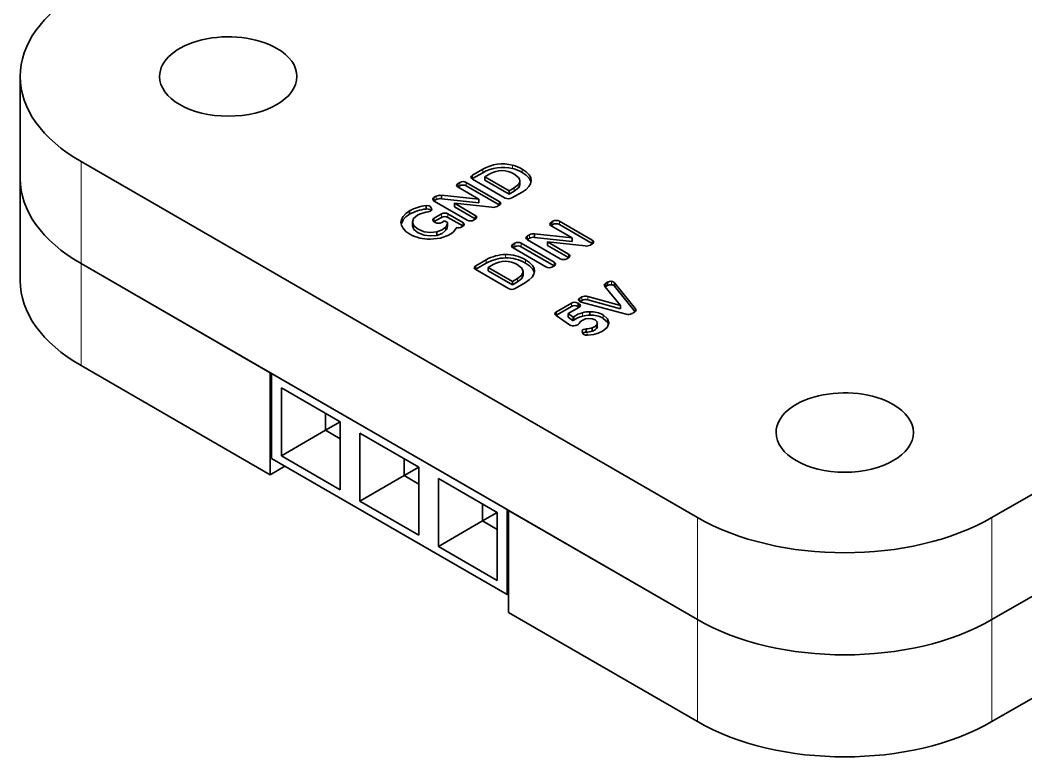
# Model space of a CAD drawing. Extents: x 276 to 1434, y 180 to 714.
# Drawn here: x 827.91 to 852.07, y 554.28 to 571.97 of the extents above; entities that cross this region are included whole.
import ezdxf

# ---------------------------------------------------------------- set-up
doc = ezdxf.new("R2010")
doc.units = 0

msp = doc.modelspace()

# ---------------------------------------------------------------- linework, layer by layer
at = {"color": 7, "lineweight": 35}
for p, q in [((1052.332, 676.121), (851.253, 560.028)), ((1052.332, 673.672), (851.253, 557.578)), ((1052.332, 673.672), (851.253, 557.578)), ((1052.332, 671.222), (851.253, 555.129))]:
    msp.add_line(p, q, dxfattribs=at)
at = {"color": 7, "lineweight": 35, "ltscale": 0.061237}
msp.add_line((827.911, 568.168), (827.911, 570.617), dxfattribs=at)
at = {"color": 7, "lineweight": 35, "ltscale": 0.427423}
msp.add_line((829.375, 568.576), (844.182, 560.028), dxfattribs=at)
at = {"color": 7, "lineweight": 13, "ltscale": 0.061237}
for p, q in [((829.375, 566.127), (829.375, 568.576)), ((829.375, 566.127), (829.375, 563.677)), ((844.182, 557.578), (844.182, 555.129)), ((851.253, 557.578), (851.253, 555.129))]:
    msp.add_line(p, q, dxfattribs=at)
at = {"color": 7, "lineweight": 13, "ltscale": 0.002042}
for p, q in [((839.741, 568.487), (839.741, 568.406)), ((838.775, 568.245), (838.775, 568.164)), ((839.022, 568.388), (839.022, 568.307)), ((838.432, 568.048), (838.432, 567.966)), ((838.471, 568.071), (838.471, 567.989)), ((838.628, 568.07), (838.628, 567.989)), ((837.857, 567.716), (837.857, 567.634)), ((837.904, 567.743), (837.904, 567.661)), ((839.778, 567.943), (839.778, 567.861)), ((839.417, 567.615), (839.417, 567.533)), ((838.031, 567.316), (838.031, 567.234)), ((838.187, 567.316), (838.187, 567.235)), ((838.843, 567.283), (838.843, 567.201)), ((838.131, 566.998), (838.131, 566.916)), ((838.544, 567.11), (838.544, 567.029)), ((840.096, 566.788), (840.096, 566.706)), ((840.143, 566.815), (840.143, 566.733)), ((839.753, 566.59), (839.753, 566.508)), ((839.948, 566.613), (839.948, 566.531)), ((841.655, 566.687), (841.655, 566.605)), ((839.572, 566.343), (839.572, 566.261)), ((839.102, 566.214), (839.102, 566.132)), ((840.052, 566.218), (840.052, 566.137)), ((840.738, 566.157), (840.738, 566.075)), ((839.857, 565.768), (839.857, 565.686)), ((841.978, 565.654), (841.978, 565.573)), ((842.116, 565.7), (842.116, 565.618)), ((841.358, 565.296), (841.358, 565.215)), ((841.544, 565.337), (841.544, 565.255)), ((841.152, 565.177), (841.152, 565.095)), ((841.308, 565.177), (841.308, 565.095))]:
    msp.add_line(p, q, dxfattribs=at)
at = {"color": 7, "lineweight": 35, "ltscale": 0.007145}
for p, q in [((839.022, 568.388), (838.775, 568.245)), ((839.022, 568.307), (838.775, 568.164)), ((839.72, 567.7), (839.968, 567.843))]:
    msp.add_line(p, q, dxfattribs=at)
at = {"color": 7, "lineweight": 35, "ltscale": 0.003519}
msp.add_line((839.073, 568.209), (839.195, 568.279), dxfattribs=at)
at = {"color": 7, "lineweight": 35, "ltscale": 0.016837}
for p, q in [((839.656, 567.872), (839.073, 568.209)), ((839.656, 567.791), (839.073, 568.127))]:
    msp.add_line(p, q, dxfattribs=at)
at = {"color": 7, "lineweight": 35, "ltscale": 0.002042}
for p, q in [((839.073, 568.209), (839.073, 568.127)), ((838.029, 567.764), (838.029, 567.683)), ((839.656, 567.872), (839.656, 567.791)), ((838.342, 567.572), (838.342, 567.49)), ((838.933, 567.668), (838.933, 567.586)), ((837.265, 567.391), (837.265, 567.309)), ((837.334, 567.123), (837.334, 567.041)), ((838.175, 567.102), (838.175, 567.021)), ((837.919, 566.885), (837.919, 566.803)), ((840.267, 566.836), (840.267, 566.755)), ((840.579, 566.644), (840.579, 566.563)), ((841.172, 566.74), (841.172, 566.658)), ((839.152, 566.035), (839.152, 565.953)), ((839.993, 565.932), (839.993, 565.851)), ((839.736, 565.698), (839.736, 565.616)), ((842.023, 565.68), (842.023, 565.599)), ((842.189, 565.664), (842.189, 565.583)), ((842.329, 565.119), (842.329, 565.038)), ((841.074, 564.923), (841.074, 564.841)), ((841.195, 564.835), (841.195, 564.754)), ((841.208, 564.847), (841.208, 564.765)), ((841.655, 564.584), (841.655, 564.502)), ((841.775, 564.699), (841.775, 564.618))]:
    msp.add_line(p, q, dxfattribs=at)
at = {"color": 7, "lineweight": 13, "ltscale": 0.00204}
for p, q in [((839.973, 568.393), (839.973, 568.311)), ((837.86, 567.217), (837.86, 567.136)), ((840.671, 567.12), (840.671, 567.038)), ((840.71, 567.142), (840.71, 567.061)), ((840.866, 567.142), (840.866, 567.061)), ((839.792, 566.612), (839.792, 566.531)), ((841.081, 566.355), (841.081, 566.273)), ((838.854, 566.071), (838.854, 565.989)), ((841.405, 565.323), (841.405, 565.242)), ((841.333, 565.163), (841.333, 565.081)), ((840.792, 564.969), (840.792, 564.887)), ((841.419, 564.947), (841.419, 564.865)), ((841.918, 564.892), (841.918, 564.81))]:
    msp.add_line(p, q, dxfattribs=at)
at = {"color": 7, "lineweight": 35, "ltscale": 0.061238}
for p, q in [((827.911, 565.718), (827.911, 568.168)), ((833.915, 561.056), (833.915, 563.506)), ((839.642, 557.75), (839.642, 560.199))]:
    msp.add_line(p, q, dxfattribs=at)
at = {"color": 7, "lineweight": 35, "ltscale": 0.001136}
for p, q in [((838.471, 568.071), (838.432, 568.048)), ((838.471, 567.989), (838.432, 567.966)), ((838.803, 567.17), (838.842, 567.193)), ((841.041, 566.242), (841.08, 566.265))]:
    msp.add_line(p, q, dxfattribs=at)
at = {"color": 7, "lineweight": 35, "ltscale": 0.014469}
for p, q in [((838.432, 567.957), (838.933, 567.668)), ((841.081, 566.273), (840.579, 566.563))]:
    msp.add_line(p, q, dxfattribs=at)
at = {"color": 7, "lineweight": 35, "ltscale": 0.022784}
for p, q in [((839.417, 567.615), (838.628, 568.07)), ((839.417, 567.533), (838.628, 567.989)), ((839.753, 566.5), (840.542, 566.044))]:
    msp.add_line(p, q, dxfattribs=at)
at = {"color": 7, "lineweight": 35, "ltscale": 0.022785}
for p, q in [((838.775, 568.155), (839.564, 567.699)), ((840.738, 566.157), (839.948, 566.613)), ((840.738, 566.075), (839.948, 566.531)), ((838.854, 565.981), (839.643, 565.525))]:
    msp.add_line(p, q, dxfattribs=at)
at = {"color": 7, "lineweight": 35, "ltscale": 0.00204}
for p, q in [((839.914, 568.108), (839.914, 568.026)), ((837.662, 567.518), (837.662, 567.436)), ((841.597, 564.969), (841.597, 564.887)), ((841.755, 564.648), (841.755, 564.567)), ((841.508, 564.561), (841.508, 564.48))]:
    msp.add_line(p, q, dxfattribs=at)
at = {"color": 7, "lineweight": 35, "ltscale": 0.001355}
for p, q in [((837.904, 567.743), (837.857, 567.716)), ((837.904, 567.661), (837.857, 567.634)), ((841.405, 565.242), (841.358, 565.215))]:
    msp.add_line(p, q, dxfattribs=at)
at = {"color": 7, "lineweight": 35, "ltscale": 0.02274}
for p, q in [((838.933, 567.668), (838.029, 567.764)), ((838.933, 567.586), (838.029, 567.683))]:
    msp.add_line(p, q, dxfattribs=at)
at = {"color": 7, "lineweight": 35, "ltscale": 0.00352}
for p, q in [((839.778, 567.943), (839.656, 567.872)), ((839.778, 567.861), (839.656, 567.791))]:
    msp.add_line(p, q, dxfattribs=at)
at = {"color": 7, "lineweight": 35, "ltscale": 0.022792}
msp.add_line((837.857, 567.626), (838.647, 567.17), dxfattribs=at)
at = {"color": 7, "lineweight": 35, "ltscale": 0.022634}
msp.add_line((838.342, 567.572), (839.242, 567.478), dxfattribs=at)
at = {"color": 7, "lineweight": 35, "ltscale": 0.014448}
for p, q in [((838.843, 567.283), (838.342, 567.572)), ((838.843, 567.201), (838.342, 567.49))]:
    msp.add_line(p, q, dxfattribs=at)
at = {"color": 7, "lineweight": 35, "ltscale": 0.001354}
for p, q in [((839.37, 567.498), (839.417, 567.525)), ((840.143, 566.815), (840.096, 566.788)), ((840.143, 566.733), (840.096, 566.706)), ((841.608, 566.57), (841.655, 566.597)), ((841.405, 565.323), (841.358, 565.296))]:
    msp.add_line(p, q, dxfattribs=at)
at = {"color": 7, "lineweight": 35, "ltscale": 0.001398}
msp.add_line((837.657, 567.358), (837.712, 567.367), dxfattribs=at)
at = {"color": 7, "lineweight": 35, "ltscale": 0.000656234}
msp.add_line((837.794, 567.441), (837.786, 567.466), dxfattribs=at)
at = {"color": 7, "lineweight": 13, "ltscale": 0.001669}
msp.add_line((837.786, 567.466), (837.786, 567.399), dxfattribs=at)
at = {"color": 7, "lineweight": 35, "ltscale": 0.000382156}
msp.add_line((837.797, 567.426), (837.794, 567.441), dxfattribs=at)
at = {"color": 7, "lineweight": 35, "ltscale": 0.00072937}
msp.add_line((837.794, 567.441), (837.794, 567.412), dxfattribs=at)
at = {"color": 7, "lineweight": 35, "ltscale": 0.004941}
msp.add_line((838.031, 567.316), (837.86, 567.217), dxfattribs=at)
at = {"color": 7, "lineweight": 35, "ltscale": 0.00494}
msp.add_line((838.031, 567.234), (837.86, 567.136), dxfattribs=at)
at = {"color": 7, "lineweight": 35, "ltscale": 0.010297}
for p, q in [((838.544, 567.11), (838.187, 567.316)), ((838.544, 567.029), (838.187, 567.235))]:
    msp.add_line(p, q, dxfattribs=at)
at = {"color": 7, "lineweight": 35, "ltscale": 0.000720527}
for p, q in [((837.859, 567.127), (837.884, 567.113)), ((841.333, 565.081), (841.308, 565.095))]:
    msp.add_line(p, q, dxfattribs=at)
at = {"color": 7, "lineweight": 35, "ltscale": 0.001831}
msp.add_line((838.041, 567.113), (838.104, 567.15), dxfattribs=at)
at = {"color": 7, "lineweight": 35, "ltscale": 0.002036}
msp.add_line((838.104, 567.15), (838.175, 567.109), dxfattribs=at)
at = {"color": 7, "lineweight": 35, "ltscale": 0.000160246}
msp.add_line((838.175, 567.109), (838.175, 567.102), dxfattribs=at)
at = {"color": 7, "lineweight": 35, "ltscale": 0.000380079}
msp.add_line((838.385, 566.98), (838.391, 566.994), dxfattribs=at)
at = {"color": 7, "lineweight": 35, "ltscale": 0.000660339}
msp.add_line((838.52, 567.007), (838.543, 567.02), dxfattribs=at)
at = {"color": 7, "lineweight": 35, "ltscale": 0.000210427}
msp.add_line((840.671, 567.038), (840.663, 567.034), dxfattribs=at)
at = {"color": 7, "lineweight": 35, "ltscale": 0.0145}
msp.add_line((840.67, 567.03), (841.172, 566.74), dxfattribs=at)
at = {"color": 7, "lineweight": 35, "ltscale": 0.001138}
for p, q in [((840.71, 567.142), (840.671, 567.12)), ((840.71, 567.061), (840.671, 567.038))]:
    msp.add_line(p, q, dxfattribs=at)
at = {"color": 7, "lineweight": 35, "ltscale": 0.02278}
for p, q in [((841.655, 566.687), (840.866, 567.142)), ((841.655, 566.605), (840.866, 567.061))]:
    msp.add_line(p, q, dxfattribs=at)
at = {"color": 7, "lineweight": 35, "ltscale": 0.022764}
for p, q in [((841.172, 566.74), (840.267, 566.836)), ((841.172, 566.658), (840.267, 566.755))]:
    msp.add_line(p, q, dxfattribs=at)
at = {"color": 7, "lineweight": 35, "ltscale": 0.000209624}
msp.add_line((839.753, 566.508), (839.746, 566.504), dxfattribs=at)
at = {"color": 7, "lineweight": 35, "ltscale": 0.001122}
msp.add_line((839.792, 566.612), (839.753, 566.59), dxfattribs=at)
at = {"color": 7, "lineweight": 35, "ltscale": 0.001123}
for p, q in [((839.792, 566.531), (839.753, 566.508)), ((840.698, 566.044), (840.737, 566.067))]:
    msp.add_line(p, q, dxfattribs=at)
at = {"color": 7, "lineweight": 35, "ltscale": 0.022791}
msp.add_line((840.096, 566.698), (840.885, 566.242), dxfattribs=at)
at = {"color": 7, "lineweight": 35, "ltscale": 0.022627}
msp.add_line((840.579, 566.644), (841.48, 566.55), dxfattribs=at)
at = {"color": 7, "lineweight": 35, "ltscale": 0.01447}
msp.add_line((841.081, 566.355), (840.579, 566.644), dxfattribs=at)
at = {"color": 7, "lineweight": 35, "ltscale": 0.131041}
for p, q in [((829.375, 566.127), (833.915, 563.506)), ((839.642, 557.75), (844.182, 555.129))]:
    msp.add_line(p, q, dxfattribs=at)
at = {"color": 7, "lineweight": 35, "ltscale": 0.427424}
msp.add_line((829.375, 566.127), (844.182, 557.578), dxfattribs=at)
at = {"color": 7, "lineweight": 35, "ltscale": 0.007156}
msp.add_line((839.102, 566.214), (838.854, 566.071), dxfattribs=at)
at = {"color": 7, "lineweight": 35, "ltscale": 0.007155}
for p, q in [((839.102, 566.132), (838.854, 565.989)), ((839.799, 565.525), (840.047, 565.668))]:
    msp.add_line(p, q, dxfattribs=at)
at = {"color": 7, "lineweight": 35, "ltscale": 0.003508}
for p, q in [((839.152, 566.035), (839.274, 566.105)), ((839.857, 565.768), (839.736, 565.698)), ((839.857, 565.686), (839.736, 565.616))]:
    msp.add_line(p, q, dxfattribs=at)
at = {"color": 7, "lineweight": 35, "ltscale": 0.016853}
for p, q in [((839.736, 565.698), (839.152, 566.035)), ((839.736, 565.616), (839.152, 565.953))]:
    msp.add_line(p, q, dxfattribs=at)
at = {"color": 7, "lineweight": 35, "ltscale": 0.014718}
msp.add_line((841.955, 565.574), (842.329, 565.119), dxfattribs=at)
at = {"color": 7, "lineweight": 35, "ltscale": 0.00045157}
msp.add_line((841.978, 565.573), (841.963, 565.562), dxfattribs=at)
at = {"color": 7, "lineweight": 35, "ltscale": 0.001311}
for p, q in [((842.023, 565.68), (841.978, 565.654)), ((842.023, 565.599), (841.978, 565.573))]:
    msp.add_line(p, q, dxfattribs=at)
at = {"color": 7, "lineweight": 35, "ltscale": 0.020014}
msp.add_line((842.69, 565.04), (842.189, 565.664), dxfattribs=at)
at = {"color": 7, "lineweight": 35, "ltscale": 0.019652}
msp.add_line((842.681, 564.97), (842.189, 565.583), dxfattribs=at)
at = {"color": 7, "lineweight": 35, "ltscale": 0.02035}
for p, q in [((842.329, 565.119), (841.544, 565.337)), ((842.329, 565.038), (841.544, 565.255))]:
    msp.add_line(p, q, dxfattribs=at)
at = {"color": 7, "lineweight": 35, "ltscale": 0.010389}
msp.add_line((841.152, 565.177), (840.792, 564.969), dxfattribs=at)
at = {"color": 7, "lineweight": 35, "ltscale": 0.010388}
msp.add_line((841.152, 565.095), (840.792, 564.887), dxfattribs=at)
at = {"color": 7, "lineweight": 35, "ltscale": 0.00746}
msp.add_line((841.074, 564.923), (841.333, 565.072), dxfattribs=at)
at = {"color": 7, "lineweight": 35, "ltscale": 0.000721291}
msp.add_line((841.333, 565.163), (841.308, 565.177), dxfattribs=at)
at = {"color": 7, "lineweight": 35, "ltscale": 0.000231557}
msp.add_line((841.323, 565.252), (841.324, 565.243), dxfattribs=at)
at = {"color": 7, "lineweight": 35, "ltscale": 0.028054}
msp.add_line((841.385, 565.201), (842.469, 564.911), dxfattribs=at)
at = {"color": 7, "lineweight": 35, "ltscale": 0.000224823}
msp.add_line((840.792, 564.887), (840.784, 564.883), dxfattribs=at)
at = {"color": 7, "lineweight": 35, "ltscale": 0.00983}
msp.add_line((840.785, 564.882), (841.105, 564.654), dxfattribs=at)
at = {"color": 7, "lineweight": 35, "ltscale": 0.003733}
for p, q in [((841.195, 564.835), (841.074, 564.923)), ((841.195, 564.754), (841.074, 564.841))]:
    msp.add_line(p, q, dxfattribs=at)
at = {"color": 7, "lineweight": 35, "ltscale": 0.000434085}
for p, q in [((841.208, 564.847), (841.195, 564.835)), ((841.208, 564.765), (841.195, 564.754))]:
    msp.add_line(p, q, dxfattribs=at)
at = {"color": 7, "lineweight": 35, "ltscale": 0.001699}
msp.add_line((842.608, 564.926), (842.667, 564.96), dxfattribs=at)
at = {"color": 7, "lineweight": 35, "ltscale": 0.001552}
msp.add_line((842.69, 565.04), (842.69, 564.978), dxfattribs=at)
at = {"color": 7, "lineweight": 35, "ltscale": 0.000406437}
msp.add_line((841.246, 564.635), (841.262, 564.639), dxfattribs=at)
at = {"color": 7, "lineweight": 35, "ltscale": 0.001103}
msp.add_line((841.341, 564.69), (841.367, 564.726), dxfattribs=at)
at = {"color": 7, "lineweight": 35, "ltscale": 0.000271799}
msp.add_line((841.411, 564.502), (841.412, 564.491), dxfattribs=at)
at = {"color": 7, "lineweight": 35, "ltscale": 0.000593127}
msp.add_line((841.412, 564.491), (841.419, 564.468), dxfattribs=at)
at = {"color": 7, "lineweight": 35, "ltscale": 0.000768923}
msp.add_line((841.536, 564.409), (841.531, 564.439), dxfattribs=at)
at = {"color": 7, "lineweight": 35, "ltscale": 0.000778295}
msp.add_line((841.531, 564.439), (841.539, 564.409), dxfattribs=at)
at = {"color": 7, "lineweight": 35, "ltscale": 0.000762939}
msp.add_line((841.531, 564.439), (841.531, 564.409), dxfattribs=at)
at = {"color": 7, "lineweight": 35, "ltscale": 0.131042}
for p, q in [((829.375, 563.677), (833.915, 561.056)), ((839.642, 560.199), (844.182, 557.578))]:
    msp.add_line(p, q, dxfattribs=at)
at = {"color": 7, "lineweight": 35, "ltscale": 0.051031}
for p, q in [((833.95, 563.485), (833.95, 561.444)), ((839.607, 560.219), (839.607, 558.178))]:
    msp.add_line(p, q, dxfattribs=at)
at = {"color": 7, "lineweight": 35, "ltscale": 0.1633}
for p, q in [((839.607, 560.219), (833.95, 563.485)), ((839.607, 558.178), (833.95, 561.444))]:
    msp.add_line(p, q, dxfattribs=at)
at = {"color": 7, "lineweight": 35, "ltscale": 0.040824}
for p, q in [((835.6, 562.329), (834.186, 563.145)), ((834.186, 561.512), (835.6, 560.696))]:
    msp.add_line(p, q, dxfattribs=at)
at = {"color": 7, "lineweight": 35, "ltscale": 0.040825}
for p, q in [((834.186, 561.512), (834.186, 563.145)), ((835.6, 562.329), (835.6, 560.696)), ((837.486, 561.24), (836.071, 562.057)), ((836.071, 560.424), (836.071, 562.057)), ((837.486, 561.24), (837.486, 559.607)), ((837.957, 560.968), (839.371, 560.151)), ((837.957, 560.968), (837.957, 559.335)), ((836.071, 560.424), (837.486, 559.607)), ((839.371, 558.518), (839.371, 560.151)), ((839.371, 558.518), (837.957, 559.335))]:
    msp.add_line(p, q, dxfattribs=at)
at = {"color": 7, "lineweight": 35, "ltscale": 0.010207}
for p, q in [((835.247, 562.125), (835.247, 562.533)), ((839.018, 560.356), (839.018, 559.947))]:
    msp.add_line(p, q, dxfattribs=at)
at = {"color": 7, "lineweight": 35, "ltscale": 0.010206}
for p, q in [((835.247, 562.125), (835.6, 562.329)), ((837.132, 561.036), (837.486, 560.832))]:
    msp.add_line(p, q, dxfattribs=at)
at = {"color": 7, "lineweight": 35, "ltscale": 0.030619}
for p, q in [((834.186, 561.512), (835.247, 562.125)), ((836.071, 560.424), (837.132, 561.036)), ((837.957, 559.335), (839.018, 559.947))]:
    msp.add_line(p, q, dxfattribs=at)
at = {"color": 7, "lineweight": 35, "ltscale": 0.010205}
for p, q in [((835.247, 562.125), (835.6, 561.921)), ((837.132, 561.036), (837.132, 561.444)), ((834.268, 561.26), (833.915, 561.056)), ((837.132, 561.036), (837.486, 561.24)), ((839.018, 559.947), (839.371, 560.151)), ((839.371, 559.743), (839.018, 559.947))]:
    msp.add_line(p, q, dxfattribs=at)
at = {"color": 7, "lineweight": 13, "ltscale": 0.061238}
for p, q in [((844.182, 557.578), (844.182, 560.028)), ((851.253, 557.578), (851.253, 560.028))]:
    msp.add_line(p, q, dxfattribs=at)
at = {"color": 7, "lineweight": 35, "ltscale": 0.001021}
msp.add_line((839.642, 558.199), (839.607, 558.178), dxfattribs=at)
at = {"color": 7, "lineweight": 35}
for points in [[(839.772, 568.277), (839.881, 568.191), (839.906, 568.149), (839.914, 568.108)], [(840.19, 568.121), (840.177, 568.19), (840.138, 568.259), (840.069, 568.327), (839.973, 568.393)], [(840.185, 568.08), (840.138, 568.177), (840.069, 568.246), (839.973, 568.311)], [(839.914, 568.108), (839.905, 568.065), (839.88, 568.023), (839.778, 567.943)], [(839.914, 568.026), (839.905, 567.983), (839.88, 567.942), (839.778, 567.861)], [(839.968, 567.843), (840.062, 567.906), (840.13, 567.973), (840.173, 568.043), (840.19, 568.121)], [(837.786, 567.466), (837.763, 567.497), (837.737, 567.51), (837.662, 567.518)], [(837.265, 567.391), (837.174, 567.328), (837.11, 567.258), (837.072, 567.186), (837.059, 567.113)], [(837.265, 567.309), (837.174, 567.246), (837.11, 567.177), (837.063, 567.073)], [(837.334, 567.123), (837.362, 567.204), (837.458, 567.286)], [(837.781, 567.395), (837.756, 567.42), (837.715, 567.434), (837.662, 567.436)], [(837.712, 567.367), (837.77, 567.386), (837.787, 567.401), (837.797, 567.426)], [(837.059, 567.113), (837.071, 567.046), (837.102, 566.984), (837.177, 566.899), (837.274, 566.83)], [(837.919, 566.885), (837.77, 566.869), (837.615, 566.89), (837.469, 566.948), (837.371, 567.029), (837.335, 567.116), (837.334, 567.123)], [(837.919, 566.803), (837.77, 566.788), (837.615, 566.808), (837.469, 566.867), (837.371, 566.947), (837.335, 567.034), (837.334, 567.041)], [(838.131, 566.998), (838.046, 566.932), (837.919, 566.885)], [(837.758, 566.708), (838.007, 566.735), (838.224, 566.819)], [(838.131, 566.916), (838.046, 566.851), (837.919, 566.803)], [(839.851, 566.103), (839.96, 566.016), (839.993, 565.932)], [(840.269, 565.946), (840.256, 566.015), (840.217, 566.083), (840.149, 566.152), (840.052, 566.218)], [(840.264, 565.906), (840.217, 566.002), (840.149, 566.071), (840.052, 566.137)], [(839.993, 565.932), (839.959, 565.849), (839.857, 565.768)], [(839.993, 565.851), (839.959, 565.767), (839.857, 565.686)], [(840.047, 565.668), (840.141, 565.732), (840.209, 565.799), (840.253, 565.869), (840.269, 565.946)], [(841.324, 565.243), (841.343, 565.22), (841.385, 565.201)], [(842.054, 564.705), (842.022, 564.801), (841.918, 564.892)], [(841.493, 564.797), (841.573, 564.809), (841.651, 564.802), (841.72, 564.776), (841.764, 564.737), (841.775, 564.699)], [(841.902, 564.502), (842.013, 564.594), (842.054, 564.698), (842.054, 564.705)], [(842.049, 564.664), (842.022, 564.719), (841.918, 564.81)], [(841.508, 564.561), (841.443, 564.545), (841.423, 564.531), (841.411, 564.502)], [(841.539, 564.409), (841.695, 564.426), (841.797, 564.453), (841.902, 564.502)]]:
    msp.add_lwpolyline(points, dxfattribs=at)
for centre, radius, start, end in [((839.503, 567.554), 0.964, 75.7017, 119.9525), ((839.503, 567.472), 0.964, 75.7017, 119.9525), ((839.516, 567.606), 0.91, 59.8449, 75.639), ((838.796, 568.19), 0.0585, 111.0762, 169.9213), ((838.796, 568.211), 0.0587, 190.2148, 248.914), ((839.481, 567.793), 0.564, 59.0074, 120.4834), ((839.516, 567.525), 0.91, 59.8449, 75.639), ((838.453, 567.992), 0.0586, 111.07, 169.8323), ((838.453, 568.013), 0.0586, 190.1677, 248.93), ((838.549, 567.935), 0.157, 59.9696, 119.7898), ((838.549, 567.853), 0.157, 59.9696, 119.7898), ((837.878, 567.661), 0.0581, 111.1452, 169.9695), ((837.997, 567.565), 0.201, 81.0088, 117.7279), ((837.78, 566.461), 1.063, 96.3699, 118.9604), ((837.879, 567.681), 0.0588, 190.2246, 248.9382), ((837.997, 567.484), 0.201, 81.0088, 117.7279), ((839.279, 567.665), 0.19, 258.983, 298.5386), ((839.396, 567.581), 0.059, 290.7724, 349.1025), ((839.396, 567.559), 0.0587, 10.6691, 69.2736), ((839.642, 567.838), 0.159, 240.671, 299.57), ((837.78, 566.379), 1.063, 96.3699, 118.9604), ((837.767, 566.739), 0.629, 100.0605, 119.4256), ((838.109, 567.18), 0.157, 60.2102, 120.0304), ((838.109, 567.099), 0.157, 60.2102, 120.0304), ((838.821, 567.228), 0.0579, 10.0781, 68.9345), ((838.821, 567.248), 0.0589, 290.9852, 349.6885), ((837.881, 567.161), 0.0595, 110.7289, 169.1342), ((837.881, 567.183), 0.0587, 190.6705, 249.1896), ((837.962, 567.251), 0.159, 240.6789, 299.5609), ((838.012, 567.111), 0.164, 316.5688, 356.9075), ((838.012, 567.03), 0.164, 316.5688, 356.9075), ((838.441, 567.142), 0.157, 251.3655, 300.504), ((838.522, 567.076), 0.0589, 290.9852, 349.6885), ((838.523, 567.056), 0.0579, 10.0781, 68.9345), ((838.725, 567.308), 0.158, 240.5875, 299.4733), ((840.692, 567.064), 0.0588, 111.0049, 169.7433), ((840.691, 567.084), 0.058, 190.0673, 248.9194), ((840.788, 567.004), 0.159, 60.5809, 119.4191), ((840.788, 566.923), 0.159, 60.5809, 119.4191), ((837.751, 567.711), 1.002, 241.5528, 270.4122), ((838.065, 567.142), 0.359, 296.2007, 333.0536), ((840.117, 566.732), 0.0588, 110.7663, 169.2498), ((840.236, 566.639), 0.2, 81.0909, 117.9415), ((840.236, 566.557), 0.2, 81.0909, 117.9415), ((839.775, 566.534), 0.0588, 111.0049, 169.7433), ((839.774, 566.555), 0.058, 190.0673, 248.9194), ((839.871, 566.474), 0.159, 60.6789, 119.5609), ((839.871, 566.392), 0.159, 60.6789, 119.5609), ((840.117, 566.754), 0.0588, 190.7502, 249.2337), ((841.518, 566.737), 0.19, 258.4861, 298.5305), ((841.633, 566.631), 0.0586, 10.2852, 68.9101), ((841.634, 566.652), 0.0581, 291.0703, 349.9879), ((839.583, 565.38), 0.963, 90.654, 119.9664), ((839.583, 565.298), 0.963, 90.654, 119.9664), ((839.586, 565.405), 0.937, 60.1768, 90.8723), ((839.586, 565.324), 0.937, 60.1768, 90.8723), ((841.059, 566.3), 0.0582, 10.1101, 68.9381), ((841.059, 566.32), 0.0588, 291.0011, 349.7442), ((838.875, 566.016), 0.0582, 111.1024, 169.8931), ((838.875, 566.036), 0.0582, 190.1069, 248.8976), ((839.56, 565.617), 0.565, 59.0541, 120.476), ((840.62, 566.182), 0.159, 240.6334, 299.5465), ((840.716, 566.102), 0.0582, 10.1101, 68.9381), ((840.716, 566.122), 0.0588, 291.0011, 349.7442), ((840.963, 566.378), 0.156, 240.0653, 299.8746), ((842, 565.597), 0.0607, 111.7091, 171.5745), ((841.991, 565.608), 0.0499, 182.9693, 223.7852), ((842.099, 565.549), 0.151, 83.5368, 120.0377), ((842.099, 565.468), 0.151, 83.5368, 120.0377), ((842.11, 565.593), 0.107, 42.083, 86.6305), ((842.11, 565.511), 0.107, 42.083, 86.6305), ((839.721, 565.663), 0.159, 240.5356, 299.4045), ((841.378, 565.242), 0.0567, 110.3167, 169.7889), ((841.49, 565.162), 0.183, 72.6356, 117.6804), ((841.23, 565.041), 0.157, 60.2102, 120.0304), ((841.23, 564.96), 0.157, 60.2102, 120.0304), ((841.311, 565.129), 0.0593, 290.7536, 349.1458), ((841.312, 565.107), 0.0591, 10.7192, 69.2583), ((841.49, 565.08), 0.183, 72.6356, 117.6804), ((840.813, 564.914), 0.0582, 110.9438, 169.8935), ((840.811, 564.932), 0.0556, 188.2694, 242.6562), ((841.53, 564.43), 0.527, 102.1523, 127.7289), ((841.53, 564.349), 0.527, 102.1523, 127.7289), ((841.599, 564.226), 0.743, 90.1923, 104.0308), ((841.599, 564.144), 0.743, 90.1923, 104.0308), ((841.616, 564.33), 0.638, 61.7409, 91.7371), ((841.616, 564.249), 0.638, 61.7409, 91.7371), ((842.521, 565.094), 0.189, 254.0812, 297.2662), ((842.644, 565.017), 0.0609, 291.7211, 351.5372), ((842.654, 565.006), 0.0493, 2.8916, 43.726), ((841.195, 564.802), 0.174, 238.7757, 287.1249), ((841.229, 564.78), 0.144, 283.4158, 321.3292), ((841.558, 564.529), 0.275, 103.5697, 134.1201), ((841.516, 565.002), 0.441, 268.9996, 288.4133), ((841.573, 564.825), 0.254, 288.863, 315.9001), ((841.695, 564.702), 0.0806, 318.2224, 358.0701), ((841.695, 564.62), 0.0806, 318.2224, 358.0701), ((841.474, 564.475), 0.0555, 187.1871, 248.0004), ((841.506, 564.342), 0.137, 89.2659, 127.3373), ((841.521, 564.569), 0.161, 245.1154, 275.6602), ((841.516, 564.921), 0.441, 268.9996, 288.4133), ((841.573, 564.743), 0.254, 288.863, 315.9001)]:
    msp.add_arc(centre, radius, start, end, dxfattribs=at)
for centre, major_axis, start_param, end_param in [((832.911, 570.617), (5, 0), 2.356194, 3.141593), ((832.911, 570.617), (1.65, 0), 0.785398, 3.141593), ((832.911, 570.617), (1.65, 0), 0, 0.785398), ((832.911, 570.617), (5, 0), 3.141593, 3.926991), ((832.911, 570.617), (1.65, 0), 3.141593, 6.283185), ((832.911, 568.168), (5, 0), 3.141593, 3.926991), ((832.911, 568.168), (5, 0), 3.141593, 3.926991), ((832.911, 565.718), (5, 0), 3.141593, 3.926991), ((847.717, 562.069), (1.65, 0), 0.785398, 3.141593), ((847.717, 562.069), (1.65, 0), 0, 0.785398), ((847.717, 562.069), (1.65, 0), 3.141593, 6.283185), ((847.717, 562.069), (5, 0), 3.926991, 5.497787), ((847.717, 559.62), (5, 0), 3.926991, 5.497787), ((847.717, 559.62), (5, 0), 3.926991, 5.497787), ((847.717, 557.17), (5, 0), 3.926991, 5.497787)]:
    msp.add_ellipse(centre, major_axis=major_axis, ratio=0.57735, start_param=start_param, end_param=end_param, dxfattribs=at)

doc.saveas('drawing.dxf')
